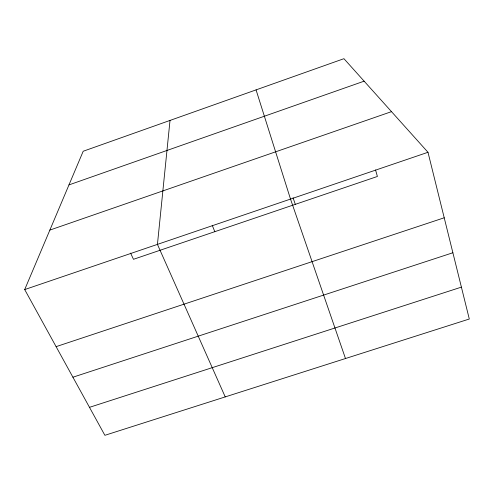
<?xml version="1.0" encoding="UTF-8"?>
<svg xmlns="http://www.w3.org/2000/svg" width="494" height="494" viewBox="0 0 494 494"><rect width="100%" height="100%" fill="white"/><g stroke="black" fill="none" stroke-linecap="round" stroke-linejoin="round"><path stroke-width="0.74" d="M170.016 120.431L157.438 244.388L225.227 396.904M24.7 289.57L83.202 151.244L343.941 58.687L427.989 152.288L469.3 319.013L104.882 435.313L24.7 289.57L427.989 152.288M68.969 184.904L364.134 81.17M49.857 230.093L391.501 111.65M56.106 346.646L444.217 217.786M72.921 377.212L452.881 252.755M89.488 407.334L461.402 287.131M130.589 253.101L133.473 259.301L377.397 176.469L375.545 169.936M212.235 225.301L214.804 231.68M345.485 358.527L290.515 199.082L256.065 89.883M293.059 197.785L295.307 204.343"/></g></svg>
